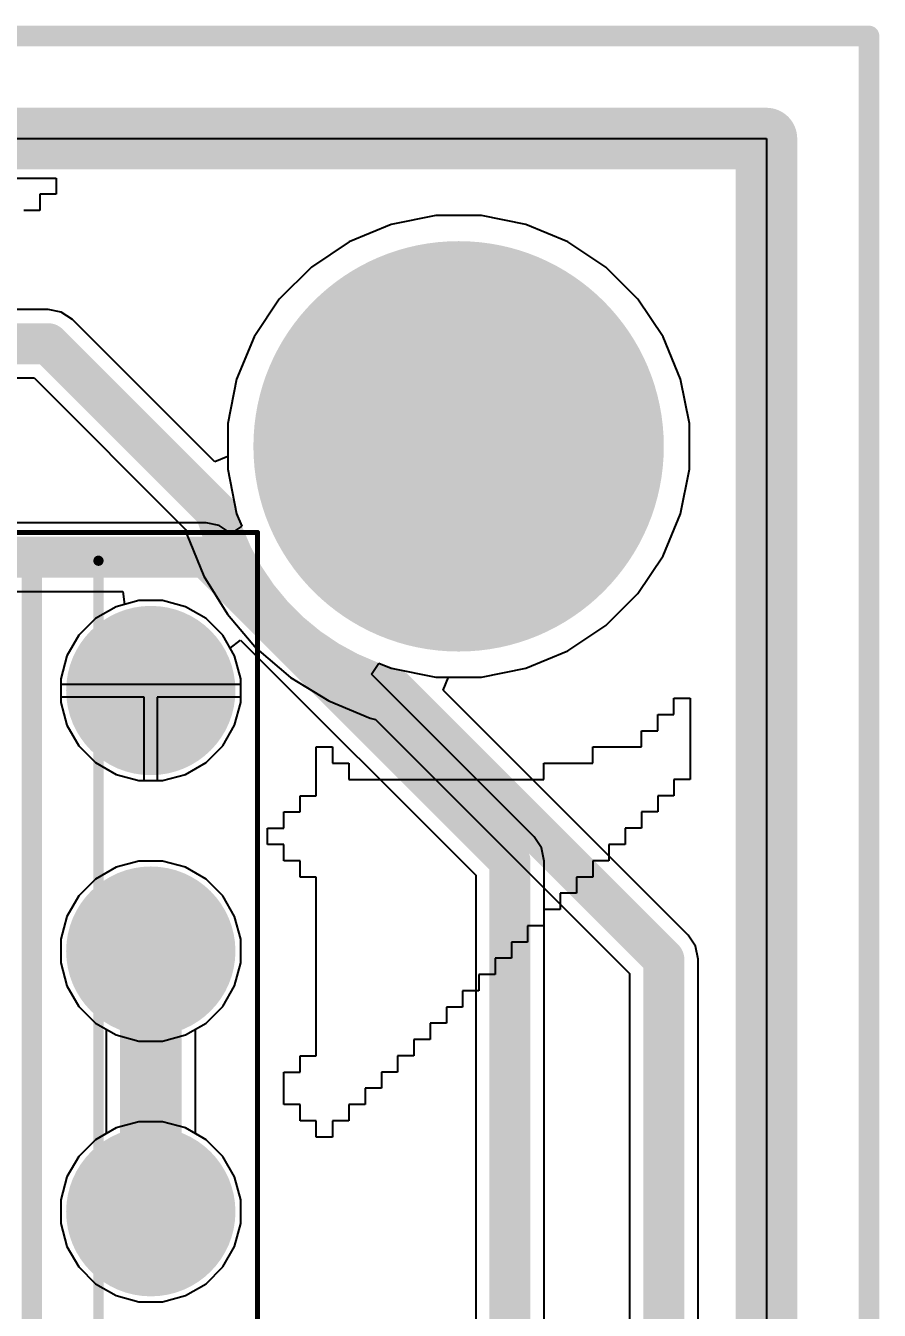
# Model space of a CAD drawing. Header units: inches. Extents: x 1.37 to 7.44, y 1.69 to 5.2.
# Drawn here: x 7.1173 to 7.4449, y 4.7078 to 5.2008 of the extents above; entities that cross this region are included whole.
import ezdxf

# ---------------------------------------------------------------- set-up
doc = ezdxf.new("R2010")
doc.units = ezdxf.units.IN
doc.header["$MEASUREMENT"] = 0
for name, color, linetype in [('Board', 216, 'Continuous'), ('Bottom Layer', 5, 'Continuous'), ('Bottom Overlay', 54, 'Continuous'), ('Bottom Solder', 6, 'Continuous'), ('Mechanical 1', 6, 'Continuous'), ('Multi-Layer', 9, 'Continuous'), ('Pad Holes', 156, 'Continuous'), ('Top 3D Body', 56, 'Continuous'), ('Top Courtyard', 56, 'Continuous'), ('Top Layer', 1, 'Continuous'), ('Top Overlay', 2, 'Continuous'), ('Top Solder', 216, 'Continuous')]:
    doc.layers.add(name, color=color, linetype=linetype)
doc.styles.add('Arial', font='', dxfattribs={"height": 0.2})
doc.styles.get('Arial').set_extended_font_data('Arial')

# ---------------------------------------------------------------- blocks, each defined once
blk = doc.blocks.new('P0008A_9')
at = {"layer": 'Bottom Layer'}
blk.add_hatch(color=5, dxfattribs=at).paths.add_polyline_path([(-0.17953, 0.17953), (-0.12047, 0.17953), (-0.12047, 0.12047), (-0.17953, 0.12047)])
h = blk.add_hatch(color=5, dxfattribs=at)
edge = h.paths.add_edge_path()
edge.add_arc((0.15, 0.15), 0.02953, 0, 360)
h = blk.add_hatch(color=5, dxfattribs=at)
edge = h.paths.add_edge_path()
edge.add_arc((-0.15, 0.05), 0.02953, 0, 360)
h = blk.add_hatch(color=5, dxfattribs=at)
edge = h.paths.add_edge_path()
edge.add_arc((0.15, 0.05), 0.02953, 0, 360)
h = blk.add_hatch(color=5, dxfattribs=at)
edge = h.paths.add_edge_path()
edge.add_arc((-0.15, -0.05), 0.02953, 0, 360)
h = blk.add_hatch(color=5, dxfattribs=at)
edge = h.paths.add_edge_path()
edge.add_arc((0.15, -0.05), 0.02953, 0, 360)
h = blk.add_hatch(color=5, dxfattribs=at)
edge = h.paths.add_edge_path()
edge.add_arc((-0.15, -0.15), 0.02953, 0, 360)
h = blk.add_hatch(color=5, dxfattribs=at)
edge = h.paths.add_edge_path()
edge.add_arc((0.15, -0.15), 0.02953, 0, 360)
at = {"layer": 'Bottom Solder'}
blk.add_hatch(color=6, dxfattribs=at).paths.add_polyline_path([(-0.18248, 0.18248), (-0.11752, 0.18248), (-0.11752, 0.11752), (-0.18248, 0.11752)])
h = blk.add_hatch(color=6, dxfattribs=at)
edge = h.paths.add_edge_path()
edge.add_arc((0.15, 0.15), 0.03248, 0, 360)
h = blk.add_hatch(color=6, dxfattribs=at)
edge = h.paths.add_edge_path()
edge.add_arc((-0.15, 0.05), 0.03248, 0, 360)
h = blk.add_hatch(color=6, dxfattribs=at)
edge = h.paths.add_edge_path()
edge.add_arc((0.15, 0.05), 0.03248, 0, 360)
h = blk.add_hatch(color=6, dxfattribs=at)
edge = h.paths.add_edge_path()
edge.add_arc((-0.15, -0.05), 0.03248, 0, 360)
h = blk.add_hatch(color=6, dxfattribs=at)
edge = h.paths.add_edge_path()
edge.add_arc((0.15, -0.05), 0.03248, 0, 360)
h = blk.add_hatch(color=6, dxfattribs=at)
edge = h.paths.add_edge_path()
edge.add_arc((-0.15, -0.15), 0.03248, 0, 360)
h = blk.add_hatch(color=6, dxfattribs=at)
edge = h.paths.add_edge_path()
edge.add_arc((0.15, -0.15), 0.03248, 0, 360)
at = {"layer": 'Multi-Layer'}
blk.add_hatch(color=9, dxfattribs=at).paths.add_polyline_path([(-0.17953, 0.17953), (-0.12047, 0.17953), (-0.12047, 0.12047), (-0.17953, 0.12047)])
h = blk.add_hatch(color=9, dxfattribs=at)
edge = h.paths.add_edge_path()
edge.add_arc((0.15, 0.15), 0.02953, 0, 360)
h = blk.add_hatch(color=9, dxfattribs=at)
edge = h.paths.add_edge_path()
edge.add_arc((-0.15, 0.05), 0.02953, 0, 360)
h = blk.add_hatch(color=9, dxfattribs=at)
edge = h.paths.add_edge_path()
edge.add_arc((0.15, 0.05), 0.02953, 0, 360)
h = blk.add_hatch(color=9, dxfattribs=at)
edge = h.paths.add_edge_path()
edge.add_arc((-0.15, -0.05), 0.02953, 0, 360)
h = blk.add_hatch(color=9, dxfattribs=at)
edge = h.paths.add_edge_path()
edge.add_arc((0.15, -0.05), 0.02953, 0, 360)
h = blk.add_hatch(color=9, dxfattribs=at)
edge = h.paths.add_edge_path()
edge.add_arc((-0.15, -0.15), 0.02953, 0, 360)
h = blk.add_hatch(color=9, dxfattribs=at)
edge = h.paths.add_edge_path()
edge.add_arc((0.15, -0.15), 0.02953, 0, 360)
at = {"layer": 'Pad Holes'}
h = blk.add_hatch(color=7, dxfattribs=at)
edge = h.paths.add_edge_path()
edge.add_arc((-0.15, 0.15), 0.01772, 0, 360)
h = blk.add_hatch(color=7, dxfattribs=at)
edge = h.paths.add_edge_path()
edge.add_arc((0.15, 0.15), 0.01772, 0, 360)
h = blk.add_hatch(color=7, dxfattribs=at)
edge = h.paths.add_edge_path()
edge.add_arc((-0.15, 0.05), 0.01772, 0, 360)
h = blk.add_hatch(color=7, dxfattribs=at)
edge = h.paths.add_edge_path()
edge.add_arc((0.15, 0.05), 0.01772, 0, 360)
h = blk.add_hatch(color=7, dxfattribs=at)
edge = h.paths.add_edge_path()
edge.add_arc((-0.15, -0.05), 0.01772, 0, 360)
h = blk.add_hatch(color=7, dxfattribs=at)
edge = h.paths.add_edge_path()
edge.add_arc((0.15, -0.05), 0.01772, 0, 360)
h = blk.add_hatch(color=7, dxfattribs=at)
edge = h.paths.add_edge_path()
edge.add_arc((-0.15, -0.15), 0.01772, 0, 360)
h = blk.add_hatch(color=7, dxfattribs=at)
edge = h.paths.add_edge_path()
edge.add_arc((0.15, -0.15), 0.01772, 0, 360)
at = {"layer": 'Top Layer'}
blk.add_hatch(color=1, dxfattribs=at).paths.add_polyline_path([(-0.17953, 0.17953), (-0.12047, 0.17953), (-0.12047, 0.12047), (-0.17953, 0.12047)])
h = blk.add_hatch(color=1, dxfattribs=at)
edge = h.paths.add_edge_path()
edge.add_arc((0.15, 0.15), 0.02953, 0, 360)
h = blk.add_hatch(color=1, dxfattribs=at)
edge = h.paths.add_edge_path()
edge.add_arc((-0.15, 0.05), 0.02953, 0, 360)
h = blk.add_hatch(color=1, dxfattribs=at)
edge = h.paths.add_edge_path()
edge.add_arc((0.15, 0.05), 0.02953, 0, 360)
h = blk.add_hatch(color=1, dxfattribs=at)
edge = h.paths.add_edge_path()
edge.add_arc((-0.15, -0.05), 0.02953, 0, 360)
h = blk.add_hatch(color=1, dxfattribs=at)
edge = h.paths.add_edge_path()
edge.add_arc((0.15, -0.05), 0.02953, 0, 360)
h = blk.add_hatch(color=1, dxfattribs=at)
edge = h.paths.add_edge_path()
edge.add_arc((-0.15, -0.15), 0.02953, 0, 360)
h = blk.add_hatch(color=1, dxfattribs=at)
edge = h.paths.add_edge_path()
edge.add_arc((0.15, -0.15), 0.02953, 0, 360)
at = {"layer": 'Top Solder'}
blk.add_hatch(color=216, dxfattribs=at).paths.add_polyline_path([(-0.18248, 0.18248), (-0.11752, 0.18248), (-0.11752, 0.11752), (-0.18248, 0.11752)])
h = blk.add_hatch(color=216, dxfattribs=at)
edge = h.paths.add_edge_path()
edge.add_arc((0.15, 0.15), 0.03248, 0, 360)
h = blk.add_hatch(color=216, dxfattribs=at)
edge = h.paths.add_edge_path()
edge.add_arc((-0.15, 0.05), 0.03248, 0, 360)
h = blk.add_hatch(color=216, dxfattribs=at)
edge = h.paths.add_edge_path()
edge.add_arc((0.15, 0.05), 0.03248, 0, 360)
h = blk.add_hatch(color=216, dxfattribs=at)
edge = h.paths.add_edge_path()
edge.add_arc((-0.15, -0.05), 0.03248, 0, 360)
h = blk.add_hatch(color=216, dxfattribs=at)
edge = h.paths.add_edge_path()
edge.add_arc((0.15, -0.05), 0.03248, 0, 360)
h = blk.add_hatch(color=216, dxfattribs=at)
edge = h.paths.add_edge_path()
edge.add_arc((-0.15, -0.15), 0.03248, 0, 360)
h = blk.add_hatch(color=216, dxfattribs=at)
edge = h.paths.add_edge_path()
edge.add_arc((0.15, -0.15), 0.03248, 0, 360)
at = {"layer": 'Top 3D Body'}
for points in [[(-0.12992, -0.1998, 0.00394, 0.00394, 0), (-0.12992, 0.1998, 0.00394, 0.00394, 0)], [(-0.12992, 0.1998, 0.00394, 0.00394, 0), (0.12992, 0.1998, 0.00394, 0.00394, 0)], [(0.12992, -0.1998, 0.00394, 0.00394, 0), (0.12992, 0.1998, 0.00394, 0.00394, 0)], [(-0.12992, -0.1998, 0.00394, 0.00394, 0), (0.12992, -0.1998, 0.00394, 0.00394, 0)]]:
    blk.add_lwpolyline(points, format="xyseb", dxfattribs=at)
for points in [[(-0.13091, 0.1998, 0.00197, 0.00197, 1), (-0.12894, 0.1998, 0.00197, 0.00197, 1)], [(-0.13091, 0.1998, 0.00197, 0.00197, 1), (-0.12894, 0.1998, 0.00197, 0.00197, 1)], [(0.12894, 0.1998, 0.00197, 0.00197, 1), (0.13091, 0.1998, 0.00197, 0.00197, 1)], [(0.12894, 0.1998, 0.00197, 0.00197, 1), (0.13091, 0.1998, 0.00197, 0.00197, 1)], [(-0.0748, 0.16437, 0.00394, 0.00394, 1), (-0.11417, 0.16437, 0.00394, 0.00394, 1)], [(-0.11516, 0.16437, 0.00197, 0.00197, 1), (-0.11319, 0.16437, 0.00197, 0.00197, 1)], [(-0.07579, 0.16437, 0.00197, 0.00197, 1), (-0.07382, 0.16437, 0.00197, 0.00197, 1)], [(-0.13091, -0.1998, 0.00197, 0.00197, 1), (-0.12894, -0.1998, 0.00197, 0.00197, 1)], [(-0.13091, -0.1998, 0.00197, 0.00197, 1), (-0.12894, -0.1998, 0.00197, 0.00197, 1)], [(0.12894, -0.1998, 0.00197, 0.00197, 1), (0.13091, -0.1998, 0.00197, 0.00197, 1)], [(0.12894, -0.1998, 0.00197, 0.00197, 1), (0.13091, -0.1998, 0.00197, 0.00197, 1)]]:
    blk.add_lwpolyline(points, format="xyseb", close=True, dxfattribs=at)
at = {"layer": 'Top Courtyard'}
for points in [[(-0.19094, -0.21063, 0.00197, 0.00197, 0), (-0.19094, 0.21063, 0.00197, 0.00197, 0)], [(-0.19094, 0.21063, 0.00197, 0.00197, 0), (0.19094, 0.21063, 0.00197, 0.00197, 0)], [(0.19094, -0.21063, 0.00197, 0.00197, 0), (0.19094, 0.21063, 0.00197, 0.00197, 0)], [(0, -0.01969, 0.00394, 0.00394, 0), (0, 0.01969, 0.00394, 0.00394, 0)], [(-0.01969, 0, 0.00394, 0.00394, 0), (0.01969, 0, 0.00394, 0.00394, 0)], [(-0.19094, -0.21063, 0.00197, 0.00197, 0), (0.19094, -0.21063, 0.00197, 0.00197, 0)]]:
    blk.add_lwpolyline(points, format="xyseb", dxfattribs=at)
for points in [[(-0.19144, 0.21063, 0.000984, 0.000984, 1), (-0.19045, 0.21063, 0.000984, 0.000984, 1)], [(-0.19144, 0.21063, 0.000984, 0.000984, 1), (-0.19045, 0.21063, 0.000984, 0.000984, 1)], [(0.19045, 0.21063, 0.000984, 0.000984, 1), (0.19144, 0.21063, 0.000984, 0.000984, 1)], [(0.19045, 0.21063, 0.000984, 0.000984, 1), (0.19144, 0.21063, 0.000984, 0.000984, 1)], [(-0.00098, 0.01969, 0.00197, 0.00197, 1), (0.00098, 0.01969, 0.00197, 0.00197, 1)], [(-0.02067, 0, 0.00197, 0.00197, 1), (-0.0187, 0, 0.00197, 0.00197, 1)], [(0.0187, 0, 0.00197, 0.00197, 1), (0.02067, 0, 0.00197, 0.00197, 1)], [(-0.00098, -0.01969, 0.00197, 0.00197, 1), (0.00098, -0.01969, 0.00197, 0.00197, 1)], [(-0.19144, -0.21063, 0.000984, 0.000984, 1), (-0.19045, -0.21063, 0.000984, 0.000984, 1)], [(-0.19144, -0.21063, 0.000984, 0.000984, 1), (-0.19045, -0.21063, 0.000984, 0.000984, 1)], [(0.19045, -0.21063, 0.000984, 0.000984, 1), (0.19144, -0.21063, 0.000984, 0.000984, 1)], [(0.19045, -0.21063, 0.000984, 0.000984, 1), (0.19144, -0.21063, 0.000984, 0.000984, 1)]]:
    blk.add_lwpolyline(points, format="xyseb", close=True, dxfattribs=at)
at = {"layer": 'Top Overlay'}
for points in [[(-0.14508, 0.20118, 0.00984, 0.00984, 1), (-0.15492, 0.20118, 0.00984, 0.00984, 1)], [(-0.15738, 0.20118, 0.00492, 0.00492, 1), (-0.15246, 0.20118, 0.00492, 0.00492, 1)], [(-0.14754, 0.20118, 0.00492, 0.00492, 1), (-0.14262, 0.20118, 0.00492, 0.00492, 1)], [(-0.1063, 0.20079, 0.00394, 0.00394, 1), (-0.10236, 0.20079, 0.00394, 0.00394, 1)], [(-0.1063, 0.20079, 0.00394, 0.00394, 1), (-0.10236, 0.20079, 0.00394, 0.00394, 1)], [(-0.02697, 0.20079, 0.00394, 0.00394, 1), (-0.02303, 0.20079, 0.00394, 0.00394, 1)], [(-0.02697, 0.20079, 0.00394, 0.00394, 1), (-0.02303, 0.20079, 0.00394, 0.00394, 1)], [(0.02303, 0.20079, 0.00394, 0.00394, 1), (0.02697, 0.20079, 0.00394, 0.00394, 1)], [(0.02303, 0.20079, 0.00394, 0.00394, 1), (0.02697, 0.20079, 0.00394, 0.00394, 1)], [(0.10236, 0.20079, 0.00394, 0.00394, 1), (0.1063, 0.20079, 0.00394, 0.00394, 1)], [(0.10236, 0.20079, 0.00394, 0.00394, 1), (0.1063, 0.20079, 0.00394, 0.00394, 1)], [(-0.05315, 0.16142, 0.02362, 0.02362, 1), (-0.07677, 0.16142, 0.02362, 0.02362, 1)], [(-0.08268, 0.16142, 0.01181, 0.01181, 1), (-0.07087, 0.16142, 0.01181, 0.01181, 1)], [(-0.05906, 0.16142, 0.01181, 0.01181, 1), (-0.04724, 0.16142, 0.01181, 0.01181, 1)], [(-0.1063, -0.20079, 0.00394, 0.00394, 1), (-0.10236, -0.20079, 0.00394, 0.00394, 1)], [(-0.1063, -0.20079, 0.00394, 0.00394, 1), (-0.10236, -0.20079, 0.00394, 0.00394, 1)], [(0.10236, -0.20079, 0.00394, 0.00394, 1), (0.1063, -0.20079, 0.00394, 0.00394, 1)], [(0.10236, -0.20079, 0.00394, 0.00394, 1), (0.1063, -0.20079, 0.00394, 0.00394, 1)]]:
    blk.add_lwpolyline(points, format="xyseb", close=True, dxfattribs=at)
for points in [[(-0.10433, -0.20079, 0.00787, 0.00787, 0), (-0.10433, 0.20079, 0.00787, 0.00787, 0)], [(-0.10433, 0.20079, 0.00787, 0.00787, 0), (-0.025, 0.20079, 0.00787, 0.00787, 0)], [(0.025, 0.20079, 0.00787, 0.00787, -1), (-0.025, 0.20079, 0.00787, 0.00787, 0)], [(0.025, 0.20079, 0.00787, 0.00787, 0), (0.10433, 0.20079, 0.00787, 0.00787, 0)], [(0.10433, -0.20079, 0.00787, 0.00787, 0), (0.10433, 0.20079, 0.00787, 0.00787, 0)], [(-0.10433, -0.20079, 0.00787, 0.00787, 0), (0.10433, -0.20079, 0.00787, 0.00787, 0)]]:
    blk.add_lwpolyline(points, format="xyseb", dxfattribs=at)
at = {"layer": 'Mechanical 1', "style": 'Arial'}
blk.add_text('U10', height=0.04, dxfattribs=at).set_placement((-0.06, -0.02))

msp = doc.modelspace()

# ---------------------------------------------------------------- hatches: boundary and pattern name
at = {"layer": 'Bottom Layer'}
h = msp.add_hatch(color=5, dxfattribs=at)
edge = h.paths.add_edge_path()
edge.add_arc((7.28346, 5.03937), 0.07874, 0, 360)
at = {"layer": 'Bottom Solder'}
h = msp.add_hatch(color=6, dxfattribs=at)
edge = h.paths.add_edge_path()
edge.add_arc((7.28346, 5.03937), 0.07874, 0, 360)
at = {"layer": 'Multi-Layer'}
h = msp.add_hatch(color=9, dxfattribs=at)
edge = h.paths.add_edge_path()
edge.add_arc((7.28346, 5.03937), 0.07874, 0, 360)
at = {"layer": 'Pad Holes'}
h = msp.add_hatch(color=7, dxfattribs=at)
edge = h.paths.add_edge_path()
edge.add_arc((7.28346, 5.03937), 0.07874, 0, 360)
at = {"layer": 'Top Layer'}
h = msp.add_hatch(color=1, dxfattribs=at)
edge = h.paths.add_edge_path()
edge.add_arc((7.28346, 5.03937), 0.07874, 0, 360)
at = {"layer": 'Top Solder'}
h = msp.add_hatch(color=216, dxfattribs=at)
edge = h.paths.add_edge_path()
edge.add_arc((7.28346, 5.03937), 0.07874, 0, 360)

# ---------------------------------------------------------------- linework, layer by layer
at = {"layer": 'Board'}
for points in [[(3.8189, 5.19685, 0.00787, 0.00787, 0), (7.44094, 5.19685, 0.00787, 0.00787, 0)], [(7.44094, 1.69291, 0.00787, 0.00787, 0), (7.44094, 5.19685, 0.00787, 0.00787, 0)]]:
    msp.add_lwpolyline(points, format="xyseb", dxfattribs=at)
msp.add_lwpolyline([(7.43898, 5.19685, 0.00394, 0.00394, 1), (7.44291, 5.19685, 0.00394, 0.00394, 1)], format="xyseb", close=True, dxfattribs=at)
msp.add_lwpolyline([(7.43898, 5.19685, 0.00394, 0.00394, 1), (7.44291, 5.19685, 0.00394, 0.00394, 1)], format="xyseb", close=True, dxfattribs=at)
at = {"layer": 'Bottom Layer'}
for p, q in [((6.49606, 5.15748), (7.40157, 5.15748)), ((7.40157, 5.15748), (7.40157, 2.12598)), ((7.27474, 5.12795), (7.25763, 5.12455)), ((7.29219, 5.12795), (7.27474, 5.12795)), ((7.3093, 5.12455), (7.29219, 5.12795)), ((7.25763, 5.12455), (7.24151, 5.11787)), ((7.32542, 5.11787), (7.3093, 5.12455)), ((7.24151, 5.11787), (7.227, 5.10818)), ((7.33993, 5.10818), (7.32542, 5.11787)), ((7.227, 5.10818), (7.21466, 5.09584)), ((7.35227, 5.09584), (7.33993, 5.10818)), ((7.21466, 5.09584), (7.20496, 5.08133)), ((7.36197, 5.08133), (7.35227, 5.09584)), ((7.12598, 5.09187), (6.49606, 5.09187)), ((7.13101, 5.09087), (7.12598, 5.09187)), ((7.13527, 5.08802), (7.13101, 5.09087)), ((7.18988, 5.03341), (7.13527, 5.08802)), ((7.20496, 5.08133), (7.19829, 5.06521)), ((7.36864, 5.06521), (7.36197, 5.08133)), ((6.49606, 5.06561), (7.12055, 5.06561)), ((7.12055, 5.06561), (7.17868, 5.00748)), ((7.19829, 5.06521), (7.19488, 5.04809)), ((7.37205, 5.04809), (7.36864, 5.06521)), ((7.19488, 5.04809), (7.19488, 5.03548)), ((7.37205, 5.03065), (7.37205, 5.04809)), ((7.19488, 5.03548), (7.18988, 5.03341)), ((7.36864, 5.01353), (7.37205, 5.03065)), ((7.36197, 4.99741), (7.36864, 5.01353)), ((7.17868, 5.00748), (7.17916, 5.00548)), ((7.17916, 5.00548), (7.18575, 4.98958)), ((7.35227, 4.9829), (7.36197, 4.99741)), ((7.18575, 4.98958), (7.19474, 4.97491)), ((7.16081, 4.9802), (7.15203, 4.97784)), ((7.1699, 4.9802), (7.16081, 4.9802)), ((7.17868, 4.97784), (7.1699, 4.9802)), ((7.33993, 4.97056), (7.35227, 4.9829)), ((7.15203, 4.97784), (7.14415, 4.9733)), ((7.18655, 4.9733), (7.17868, 4.97784)), ((7.19474, 4.97491), (7.20592, 4.96182)), ((7.14415, 4.9733), (7.13773, 4.96687)), ((7.19298, 4.96687), (7.18655, 4.9733)), ((7.32542, 4.96087), (7.33993, 4.97056)), ((7.13773, 4.96687), (7.13318, 4.959)), ((7.19753, 4.959), (7.19298, 4.96687)), ((7.20592, 4.96182), (7.219, 4.95065)), ((7.3093, 4.95419), (7.32542, 4.96087)), ((7.13318, 4.959), (7.13083, 4.95021)), ((7.19988, 4.95021), (7.19753, 4.959)), ((7.29219, 4.95079), (7.3093, 4.95419)), ((7.13083, 4.95021), (7.13083, 4.94112)), ((7.19988, 4.94112), (7.19988, 4.95021)), ((7.219, 4.95065), (7.23368, 4.94165)), ((7.2775, 4.94579), (7.27957, 4.95079)), ((7.27957, 4.95079), (7.29219, 4.95079)), ((7.37149, 4.8518), (7.2775, 4.94579)), ((7.13083, 4.94112), (7.13318, 4.93234)), ((7.19753, 4.93234), (7.19988, 4.94112)), ((7.23368, 4.94165), (7.24958, 4.93507)), ((7.24958, 4.93507), (7.25157, 4.93459)), ((7.25157, 4.93459), (7.34908, 4.83708)), ((7.13318, 4.93234), (7.13773, 4.92447)), ((7.19298, 4.92447), (7.19753, 4.93234)), ((7.13773, 4.92447), (7.14415, 4.91804)), ((7.18655, 4.91804), (7.19298, 4.92447)), ((7.14415, 4.91804), (7.15203, 4.91349)), ((7.17868, 4.91349), (7.18655, 4.91804)), ((7.15203, 4.91349), (7.16081, 4.91114)), ((7.16081, 4.91114), (7.1699, 4.91114)), ((7.1699, 4.91114), (7.17868, 4.91349)), ((7.15203, 4.87784), (7.14415, 4.8733)), ((7.16081, 4.8802), (7.15203, 4.87784)), ((7.1699, 4.8802), (7.16081, 4.8802)), ((7.17868, 4.87784), (7.1699, 4.8802)), ((7.18655, 4.8733), (7.17868, 4.87784)), ((7.14415, 4.8733), (7.13773, 4.86687)), ((7.19298, 4.86687), (7.18655, 4.8733)), ((7.13773, 4.86687), (7.13318, 4.859)), ((7.19753, 4.859), (7.19298, 4.86687)), ((7.13318, 4.859), (7.13083, 4.85021)), ((7.19988, 4.85021), (7.19753, 4.859)), ((7.37433, 4.84754), (7.37149, 4.8518)), ((7.13083, 4.85021), (7.13083, 4.84112)), ((7.19988, 4.84112), (7.19988, 4.85021)), ((7.37533, 4.84252), (7.37433, 4.84754)), ((7.13083, 4.84112), (7.13318, 4.83234)), ((7.19753, 4.83234), (7.19988, 4.84112)), ((7.37533, 2.83465), (7.37533, 4.84252)), ((7.34908, 4.83708), (7.34908, 2.84008)), ((7.13318, 4.83234), (7.13773, 4.82447)), ((7.19298, 4.82447), (7.19753, 4.83234)), ((7.13773, 4.82447), (7.14415, 4.81804)), ((7.18655, 4.81804), (7.19298, 4.82447)), ((7.14415, 4.81804), (7.15203, 4.81349)), ((7.17868, 4.81349), (7.18655, 4.81804)), ((7.15203, 4.81349), (7.16081, 4.81114)), ((7.1699, 4.81114), (7.17868, 4.81349)), ((7.16081, 4.81114), (7.1699, 4.81114)), ((7.15203, 4.77784), (7.14415, 4.7733)), ((7.16081, 4.7802), (7.15203, 4.77784)), ((7.1699, 4.7802), (7.16081, 4.7802)), ((7.17868, 4.77784), (7.1699, 4.7802)), ((7.18655, 4.7733), (7.17868, 4.77784)), ((7.14415, 4.7733), (7.13773, 4.76687)), ((7.19298, 4.76687), (7.18655, 4.7733)), ((7.13773, 4.76687), (7.13318, 4.759)), ((7.19753, 4.759), (7.19298, 4.76687)), ((7.13318, 4.759), (7.13083, 4.75021)), ((7.19988, 4.75021), (7.19753, 4.759)), ((7.13083, 4.75021), (7.13083, 4.74112)), ((7.19988, 4.74112), (7.19988, 4.75021)), ((7.13083, 4.74112), (7.13318, 4.73234)), ((7.19753, 4.73234), (7.19988, 4.74112)), ((7.13318, 4.73234), (7.13773, 4.72447)), ((7.19298, 4.72447), (7.19753, 4.73234)), ((7.13773, 4.72447), (7.14415, 4.71804)), ((7.18655, 4.71804), (7.19298, 4.72447)), ((7.14415, 4.71804), (7.15203, 4.71349)), ((7.17868, 4.71349), (7.18655, 4.71804)), ((7.15203, 4.71349), (7.16081, 4.71114)), ((7.1699, 4.71114), (7.17868, 4.71349)), ((7.16081, 4.71114), (7.1699, 4.71114))]:
    msp.add_line(p, q, dxfattribs=at)
for points in [[(4.69567, 5.07874, 0.01575, 0.01575, 0), (7.12598, 5.07874, 0.01575, 0.01575, 0)], [(7.12598, 5.07874, 0.01575, 0.01575, 0), (7.19029, 5.01444, 0.01575, 0.01575, 0)], [(7.25853, 4.94619, 0.01575, 0.01575, -0.268142), (7.19029, 5.01444, 0.01575, 0.01575, 0)], [(7.25853, 4.94619, 0.01575, 0.01575, 0), (7.3622, 4.84252, 0.01575, 0.01575, 0)], [(7.3622, 2.83465, 0.01575, 0.01575, 0), (7.3622, 4.84252, 0.01575, 0.01575, 0)]]:
    msp.add_lwpolyline(points, format="xyseb", dxfattribs=at)
for points in [[(7.12205, 5.07874, 0.00787, 0.00787, 1), (7.12992, 5.07874, 0.00787, 0.00787, 1)], [(7.12205, 5.07874, 0.00787, 0.00787, 1), (7.12992, 5.07874, 0.00787, 0.00787, 1)], [(7.18635, 5.01444, 0.00787, 0.00787, 1), (7.19422, 5.01444, 0.00787, 0.00787, 1)], [(7.18635, 5.01444, 0.00787, 0.00787, 1), (7.19422, 5.01444, 0.00787, 0.00787, 1)], [(7.2546, 4.94619, 0.00787, 0.00787, 1), (7.26247, 4.94619, 0.00787, 0.00787, 1)], [(7.2546, 4.94619, 0.00787, 0.00787, 1), (7.26247, 4.94619, 0.00787, 0.00787, 1)], [(7.35827, 4.84252, 0.00787, 0.00787, 1), (7.36614, 4.84252, 0.00787, 0.00787, 1)], [(7.35827, 4.84252, 0.00787, 0.00787, 1), (7.36614, 4.84252, 0.00787, 0.00787, 1)]]:
    msp.add_lwpolyline(points, format="xyseb", close=True, dxfattribs=at)
at = {"layer": 'Bottom Overlay'}
for p, q in [((7.0854, 5.14233), (7.12906, 5.14233)), ((7.12906, 5.14233), (7.12906, 5.13609)), ((7.12906, 5.13609), (7.12282, 5.13609)), ((7.12282, 5.13609), (7.12282, 5.12986)), ((7.12282, 5.12986), (7.11659, 5.12986)), ((7.36609, 4.93649), (7.36609, 4.94273)), ((7.36609, 4.94273), (7.37233, 4.94273)), ((7.37233, 4.94273), (7.37233, 4.91154)), ((7.35986, 4.93025), (7.35986, 4.93649)), ((7.35986, 4.93649), (7.36609, 4.93649)), ((7.35362, 4.92401), (7.35362, 4.93025)), ((7.35362, 4.93025), (7.35986, 4.93025)), ((7.22886, 4.9053), (7.22886, 4.92401)), ((7.22886, 4.92401), (7.2351, 4.92401)), ((7.2351, 4.92401), (7.2351, 4.91778)), ((7.3349, 4.91778), (7.3349, 4.92401)), ((7.3349, 4.92401), (7.35362, 4.92401)), ((7.2351, 4.91778), (7.24134, 4.91778)), ((7.24134, 4.91778), (7.24134, 4.91154)), ((7.31619, 4.91154), (7.31619, 4.91778)), ((7.31619, 4.91778), (7.3349, 4.91778)), ((7.24134, 4.91154), (7.31619, 4.91154)), ((7.37233, 4.91154), (7.36609, 4.91154)), ((7.36609, 4.91154), (7.36609, 4.9053)), ((7.22263, 4.89906), (7.22263, 4.9053)), ((7.22263, 4.9053), (7.22886, 4.9053)), ((7.36609, 4.9053), (7.35986, 4.9053)), ((7.35986, 4.9053), (7.35986, 4.89906)), ((7.21639, 4.89283), (7.21639, 4.89906)), ((7.21639, 4.89906), (7.22263, 4.89906)), ((7.35986, 4.89906), (7.35362, 4.89906)), ((7.35362, 4.89906), (7.35362, 4.89283)), ((7.21015, 4.88659), (7.21015, 4.89283)), ((7.21015, 4.89283), (7.21639, 4.89283)), ((7.35362, 4.89283), (7.34738, 4.89283)), ((7.34738, 4.89283), (7.34738, 4.88659)), ((7.21639, 4.88659), (7.21015, 4.88659)), ((7.21639, 4.88035), (7.21639, 4.88659)), ((7.34738, 4.88659), (7.34114, 4.88659)), ((7.34114, 4.88659), (7.34114, 4.88035)), ((7.22263, 4.88035), (7.21639, 4.88035)), ((7.22263, 4.87411), (7.22263, 4.88035)), ((7.34114, 4.88035), (7.3349, 4.88035)), ((7.3349, 4.88035), (7.3349, 4.87411)), ((7.22886, 4.87411), (7.22263, 4.87411)), ((7.22886, 4.8055), (7.22886, 4.87411)), ((7.3349, 4.87411), (7.32867, 4.87411)), ((7.32867, 4.87411), (7.32867, 4.86788)), ((7.32867, 4.86788), (7.32243, 4.86788)), ((7.32243, 4.86788), (7.32243, 4.86164)), ((7.32243, 4.86164), (7.31619, 4.86164)), ((7.31619, 4.86164), (7.31619, 4.8554)), ((7.31619, 4.8554), (7.30995, 4.8554)), ((7.30995, 4.8554), (7.30995, 4.84916)), ((7.30995, 4.84916), (7.30372, 4.84916)), ((7.30372, 4.84916), (7.30372, 4.84292)), ((7.30372, 4.84292), (7.29748, 4.84292)), ((7.29748, 4.84292), (7.29748, 4.83669)), ((7.29748, 4.83669), (7.29124, 4.83669)), ((7.29124, 4.83669), (7.29124, 4.83045)), ((7.29124, 4.83045), (7.285, 4.83045)), ((7.285, 4.83045), (7.285, 4.82421)), ((7.285, 4.82421), (7.27877, 4.82421)), ((7.27877, 4.82421), (7.27877, 4.81797)), ((7.27877, 4.81797), (7.27253, 4.81797)), ((7.27253, 4.81797), (7.27253, 4.81174)), ((7.27253, 4.81174), (7.26629, 4.81174)), ((7.26629, 4.81174), (7.26629, 4.8055)), ((7.22263, 4.79926), (7.22263, 4.8055)), ((7.22263, 4.8055), (7.22886, 4.8055)), ((7.26629, 4.8055), (7.26005, 4.8055)), ((7.26005, 4.8055), (7.26005, 4.79926)), ((7.21639, 4.79926), (7.22263, 4.79926)), ((7.21639, 4.78679), (7.21639, 4.79926)), ((7.26005, 4.79926), (7.25382, 4.79926)), ((7.25382, 4.79926), (7.25382, 4.79302)), ((7.25382, 4.79302), (7.24758, 4.79302)), ((7.24758, 4.79302), (7.24758, 4.78679)), ((7.22263, 4.78679), (7.21639, 4.78679)), ((7.22263, 4.78055), (7.22263, 4.78679)), ((7.24758, 4.78679), (7.24134, 4.78679)), ((7.24134, 4.78679), (7.24134, 4.78055)), ((7.22886, 4.78055), (7.22263, 4.78055)), ((7.22886, 4.77431), (7.22886, 4.78055)), ((7.24134, 4.78055), (7.2351, 4.78055)), ((7.2351, 4.78055), (7.2351, 4.77431)), ((7.2351, 4.77431), (7.22886, 4.77431))]:
    msp.add_line(p, q, dxfattribs=at)
at = {"layer": 'Top Layer'}
for p, q in [((6.49606, 5.15748), (7.40157, 5.15748)), ((7.40157, 5.15748), (7.40157, 2.08661)), ((7.27474, 5.12795), (7.25763, 5.12455)), ((7.29219, 5.12795), (7.27474, 5.12795)), ((7.3093, 5.12455), (7.29219, 5.12795)), ((7.25763, 5.12455), (7.24151, 5.11787)), ((7.32542, 5.11787), (7.3093, 5.12455)), ((7.24151, 5.11787), (7.227, 5.10818)), ((7.33993, 5.10818), (7.32542, 5.11787)), ((7.227, 5.10818), (7.21466, 5.09584)), ((7.35227, 5.09584), (7.33993, 5.10818)), ((7.21466, 5.09584), (7.20496, 5.08133)), ((7.36197, 5.08133), (7.35227, 5.09584)), ((7.20496, 5.08133), (7.19829, 5.06521)), ((7.36864, 5.06521), (7.36197, 5.08133)), ((7.19829, 5.06521), (7.19488, 5.04809)), ((7.37205, 5.04809), (7.36864, 5.06521)), ((7.19488, 5.04809), (7.19488, 5.03065)), ((7.37205, 5.03065), (7.37205, 5.04809)), ((7.19488, 5.03065), (7.19829, 5.01353)), ((7.36864, 5.01353), (7.37205, 5.03065)), ((7.19829, 5.01353), (7.20025, 5.00879)), ((7.36197, 4.99741), (7.36864, 5.01353)), ((7.18655, 5.00998), (6.76457, 5.00998)), ((7.19158, 5.00898), (7.18655, 5.00998)), ((7.19584, 5.00613), (7.19158, 5.00898)), ((7.20025, 5.00879), (7.19601, 5.00596)), ((7.19601, 5.00596), (7.19584, 5.00613)), ((7.35227, 4.9829), (7.36197, 4.99741)), ((6.90342, 4.98372), (7.15465, 4.98372)), ((7.15465, 4.98372), (7.15531, 4.97872)), ((7.33993, 4.97056), (7.35227, 4.9829)), ((7.15203, 4.97784), (7.14415, 4.9733)), ((7.15531, 4.97872), (7.15203, 4.97784)), ((7.14415, 4.9733), (7.13773, 4.96687)), ((7.32542, 4.96087), (7.33993, 4.97056)), ((7.13773, 4.96687), (7.13318, 4.959)), ((7.19583, 4.96194), (7.19983, 4.96501)), ((7.19983, 4.96501), (7.29002, 4.87482)), ((7.19753, 4.959), (7.19583, 4.96194)), ((7.3093, 4.95419), (7.32542, 4.96087)), ((7.13318, 4.959), (7.13083, 4.95021)), ((7.19988, 4.95021), (7.19753, 4.959)), ((7.25005, 4.95192), (7.25288, 4.95616)), ((7.25288, 4.95616), (7.25763, 4.95419)), ((7.25763, 4.95419), (7.27474, 4.95079)), ((7.29219, 4.95079), (7.3093, 4.95419)), ((7.13083, 4.95021), (7.13083, 4.94817)), ((7.19988, 4.94817), (7.19988, 4.95021)), ((7.31243, 4.88954), (7.25005, 4.95192)), ((7.27474, 4.95079), (7.29219, 4.95079)), ((7.13083, 4.94817), (7.19988, 4.94817)), ((7.16285, 4.94317), (7.13083, 4.94317)), ((7.13083, 4.94317), (7.13083, 4.94112)), ((7.13083, 4.94112), (7.13318, 4.93234)), ((7.16285, 4.91114), (7.16285, 4.94317)), ((7.19988, 4.94317), (7.16785, 4.94317)), ((7.16785, 4.94317), (7.16785, 4.91114)), ((7.19753, 4.93234), (7.19988, 4.94112)), ((7.19988, 4.94112), (7.19988, 4.94317)), ((7.13318, 4.93234), (7.13773, 4.92447)), ((7.19298, 4.92447), (7.19753, 4.93234)), ((7.13773, 4.92447), (7.14415, 4.91804)), ((7.18655, 4.91804), (7.19298, 4.92447)), ((7.14415, 4.91804), (7.15203, 4.91349)), ((7.17868, 4.91349), (7.18655, 4.91804)), ((7.15203, 4.91349), (7.16081, 4.91114)), ((7.16081, 4.91114), (7.16285, 4.91114)), ((7.16785, 4.91114), (7.1699, 4.91114)), ((7.1699, 4.91114), (7.17868, 4.91349)), ((7.31528, 4.88528), (7.31243, 4.88954)), ((7.31628, 4.88025), (7.31528, 4.88528)), ((7.31628, 2.92261), (7.31628, 4.88025)), ((7.15203, 4.87784), (7.14415, 4.8733)), ((7.16081, 4.8802), (7.15203, 4.87784)), ((7.1699, 4.8802), (7.16081, 4.8802)), ((7.17868, 4.87784), (7.1699, 4.8802)), ((7.18655, 4.8733), (7.17868, 4.87784)), ((7.14415, 4.8733), (7.13773, 4.86687)), ((7.19298, 4.86687), (7.18655, 4.8733)), ((7.29002, 4.87482), (7.29002, 4.37791)), ((7.13773, 4.86687), (7.13318, 4.859)), ((7.19753, 4.859), (7.19298, 4.86687)), ((7.13318, 4.859), (7.13083, 4.85021)), ((7.19988, 4.85021), (7.19753, 4.859)), ((7.13083, 4.85021), (7.13083, 4.84112)), ((7.19988, 4.84112), (7.19988, 4.85021)), ((7.13083, 4.84112), (7.13318, 4.83234)), ((7.19753, 4.83234), (7.19988, 4.84112)), ((7.13318, 4.83234), (7.13773, 4.82447)), ((7.19298, 4.82447), (7.19753, 4.83234)), ((7.13773, 4.82447), (7.14415, 4.81804)), ((7.18655, 4.81804), (7.19298, 4.82447)), ((7.14415, 4.81804), (7.14821, 4.8157)), ((7.18249, 4.8157), (7.18655, 4.81804)), ((7.14821, 4.8157), (7.14821, 4.77564)), ((7.18249, 4.77564), (7.18249, 4.8157)), ((7.14415, 4.7733), (7.13773, 4.76687)), ((7.14821, 4.77564), (7.14415, 4.7733)), ((7.18655, 4.7733), (7.18249, 4.77564)), ((7.19298, 4.76687), (7.18655, 4.7733)), ((7.13773, 4.76687), (7.13318, 4.759)), ((7.19753, 4.759), (7.19298, 4.76687)), ((7.13318, 4.759), (7.13083, 4.75021)), ((7.19988, 4.75021), (7.19753, 4.759)), ((7.13083, 4.75021), (7.13083, 4.74112)), ((7.19988, 4.74112), (7.19988, 4.75021)), ((7.13083, 4.74112), (7.13318, 4.73234)), ((7.19753, 4.73234), (7.19988, 4.74112)), ((7.13318, 4.73234), (7.13773, 4.72447)), ((7.19298, 4.72447), (7.19753, 4.73234)), ((7.13773, 4.72447), (7.14415, 4.71804)), ((7.18655, 4.71804), (7.19298, 4.72447)), ((7.14415, 4.71804), (7.15203, 4.71349)), ((7.17868, 4.71349), (7.18655, 4.71804)), ((7.15203, 4.71349), (7.16081, 4.71114)), ((7.1699, 4.71114), (7.17868, 4.71349)), ((7.16081, 4.71114), (7.1699, 4.71114))]:
    msp.add_line(p, q, dxfattribs=at)
for points in [[(6.76457, 4.99685, 0.01575, 0.01575, 0), (7.18655, 4.99685, 0.01575, 0.01575, 0)], [(7.18655, 4.99685, 0.01575, 0.01575, 0), (7.30315, 4.88025, 0.01575, 0.01575, 0)], [(7.30315, 2.92261, 0.01575, 0.01575, 0), (7.30315, 4.88025, 0.01575, 0.01575, 0)], [(7.16535, 4.74567, 0.02362, 0.02362, 0), (7.16535, 4.84567, 0.02362, 0.02362, 0)]]:
    msp.add_lwpolyline(points, format="xyseb", dxfattribs=at)
for points in [[(7.18262, 4.99685, 0.00787, 0.00787, 1), (7.19049, 4.99685, 0.00787, 0.00787, 1)], [(7.18262, 4.99685, 0.00787, 0.00787, 1), (7.19049, 4.99685, 0.00787, 0.00787, 1)], [(7.29921, 4.88025, 0.00787, 0.00787, 1), (7.30709, 4.88025, 0.00787, 0.00787, 1)], [(7.29921, 4.88025, 0.00787, 0.00787, 1), (7.30709, 4.88025, 0.00787, 0.00787, 1)], [(7.15945, 4.84567, 0.01181, 0.01181, 1), (7.17126, 4.84567, 0.01181, 0.01181, 1)], [(7.15945, 4.74567, 0.01181, 0.01181, 1), (7.17126, 4.74567, 0.01181, 0.01181, 1)]]:
    msp.add_lwpolyline(points, format="xyseb", close=True, dxfattribs=at)
at = {"layer": 'Top Overlay'}
for points in [[(6.49606, 5.15748, 0.02362, 0.02362, 0), (7.40157, 5.15748, 0.02362, 0.02362, 0)], [(7.40157, 1.73228, 0.02362, 0.02362, 0), (7.40157, 5.15748, 0.02362, 0.02362, 0)]]:
    msp.add_lwpolyline(points, format="xyseb", dxfattribs=at)
msp.add_lwpolyline([(7.39567, 5.15748, 0.01181, 0.01181, 1), (7.40748, 5.15748, 0.01181, 0.01181, 1)], format="xyseb", close=True, dxfattribs=at)
msp.add_lwpolyline([(7.39567, 5.15748, 0.01181, 0.01181, 1), (7.40748, 5.15748, 0.01181, 0.01181, 1)], format="xyseb", close=True, dxfattribs=at)

# ---------------------------------------------------------------- block references
msp.add_blockref('P0008A_9', (7.01535, 4.79567))

doc.saveas('drawing.dxf')
